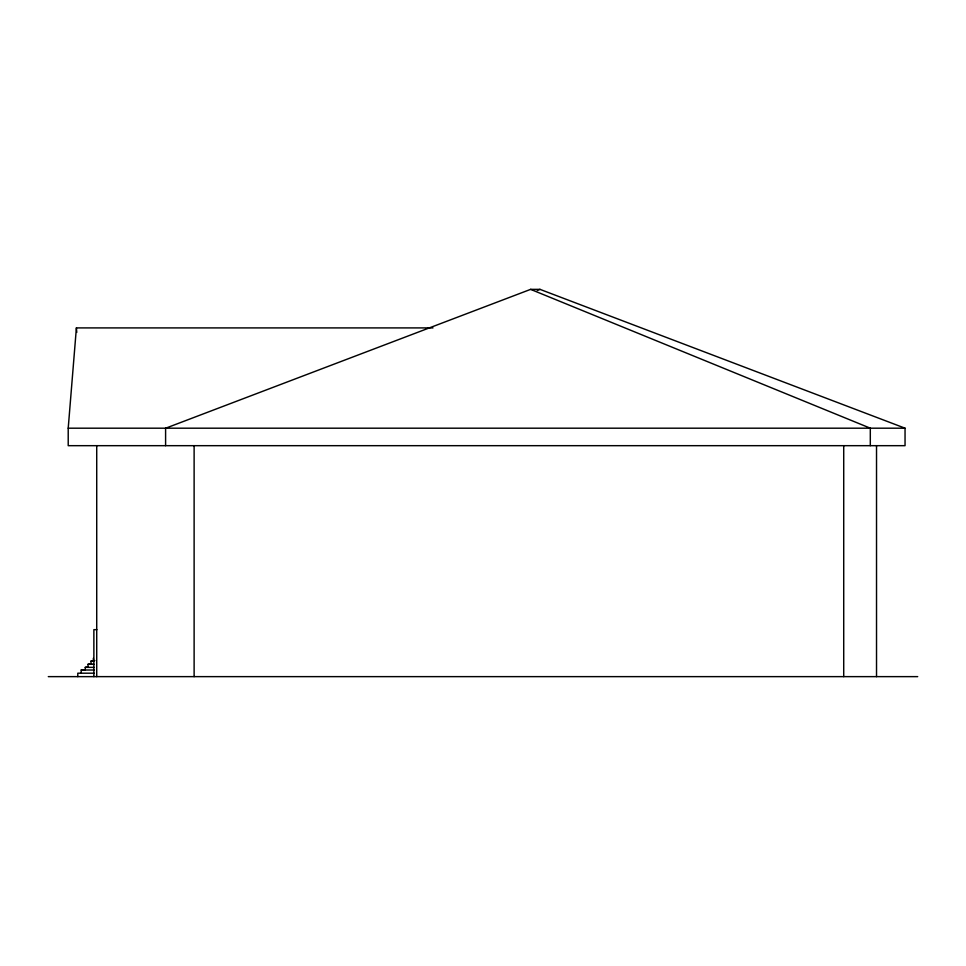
<?xml version="1.0" encoding="UTF-8"?>
<svg xmlns="http://www.w3.org/2000/svg" width="966" height="966" viewBox="0 0 966 966"><rect width="100%" height="100%" fill="white"/><g stroke="black" fill="none" stroke-linecap="round" stroke-linejoin="round"><path stroke-width="1.45" d="M165.717 428.192L530.624 289.365L540.006 289.365L905.045 428.192L905.045 445.676L68.212 445.676L68.212 428.192L76.399 327.909L432.973 327.909M537.229 290.5L540.006 289.365M91.009 664.294L91.009 661.142L94.813 660.563M85.262 670.018L85.262 667.361L87.797 666.963M88.027 667.361L88.027 664.294L91.83 663.896M81.216 673.193L81.204 670.018L85.008 669.824M68.212 428.192L905.045 428.192M96.854 629.663L93.871 629.663L93.871 676.635M91.009 661.142L93.352 661.142L93.352 658.208M88.027 664.294L93.992 664.294M85.262 667.361L93.992 667.361M81.204 670.018L94.028 670.018M94.064 673.193L77.799 673.193L77.799 676.635M48.3 676.635L917.7 676.635M530.624 289.365L870.306 428.192L870.306 445.676M76.399 327.909L76.773 332.401M876.524 445.676L876.524 676.635M843.716 445.676L843.716 676.635M194.118 445.676L194.118 676.635M165.597 428.192L165.597 445.676M96.721 445.676L96.721 676.635"/></g></svg>
